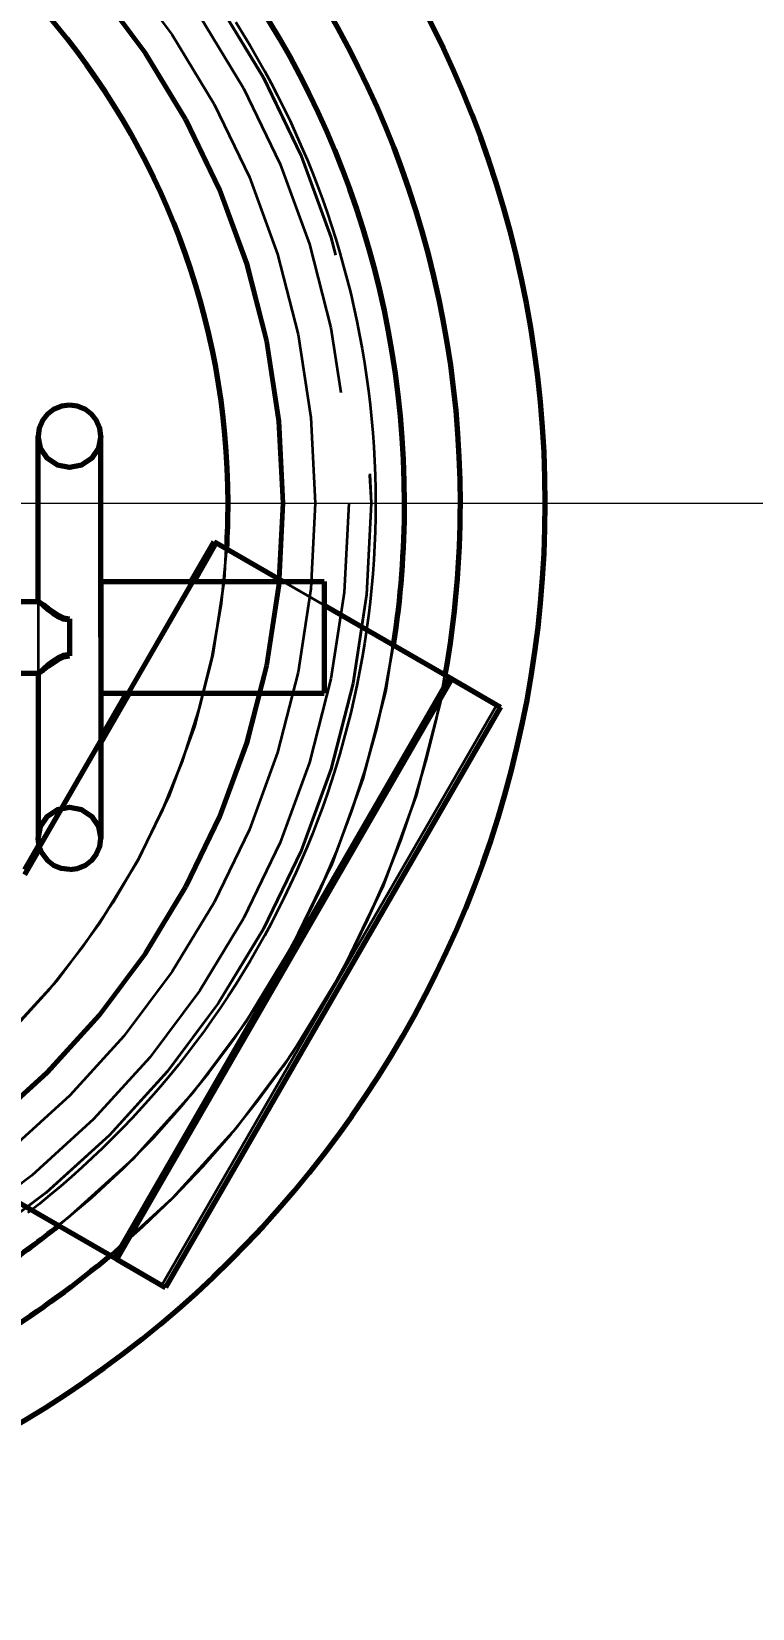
# Model space of a CAD drawing. Header units: millimetres. Extents: x 0 to 2382, y 0 to 420.
# Drawn here: x 161.98 to 165.21, y 138.14 to 145.2 of the extents above; entities that cross this region are included whole.
import ezdxf

# ---------------------------------------------------------------- set-up
doc = ezdxf.new("R2010")
doc.units = ezdxf.units.MM
doc.linetypes.add('IRAM-E-TRAZOS', pattern=[5, 4, -1])
doc.linetypes.add('IRAM-F-TRAZO-PUNTO', pattern=[20, 15, -2, 1, -2])
for name, color, linetype, lineweight in [('01-VISIBLE', 7, 'CONTINUOUS', 70), ('02-OCULTA', 4, 'IRAM-E-TRAZOS', 35), ('03-EJE', 1, 'IRAM-F-TRAZO-PUNTO', 18), ('04-COTA', 3, 'CONTINUOUS', 18)]:
    doc.layers.add(name, color=color, linetype=linetype, lineweight=lineweight)
doc.styles.add('ISO3098', font='isocpeur.ttf')
doc.dimstyles.new('FLAMA-IRAM', dxfattribs={"dimtxt": 3.5, "dimasz": 3.5, "dimexe": 2, "dimexo": 1.5, "dimgap": 1, "dimtad": 1, "dimdec": 1, "dimtxsty": 'ISO3098', "dimblk": 'IRAM_FLECHA', "dimblk1": 'IRAM_FLECHA', "dimblk2": 'IRAM_FLECHA', "dimcen": 2.5, "dimclrd": 256, "dimclre": 256, "dimclrt": 256, "dimazin": 3, "dimtfac": 1, "dimtmove": 0, "dimatfit": 3, "dimlwd": 18, "dimlwe": 18})

# ---------------------------------------------------------------- blocks, each defined once
blk = doc.blocks.new('IRAM_FLECHA')
blk.add_solid([(0, 0), (-1, 0.125), (-1, -0.125)])

msp = doc.modelspace()

# ---------------------------------------------------------------- linework, layer by layer
at = {"layer": '01-VISIBLE'}
for p, q in [((162.6948, 142.7375), (162.7976, 142.9157)), ((162.7075, 142.7375), (162.8072, 142.9102)), ((162.7976, 142.9157), (162.8072, 142.9102)), ((162.8072, 142.9102), (163.1062, 142.7375)), ((162.29, 142.7375), (163.29, 142.7375)), ((161.35, 142.6475), (162.0107, 142.6475)), ((163.29, 142.6314), (163.8621, 142.3011)), ((161.35, 142.3275), (162.0107, 142.3275)), ((162.3621, 139.703), (163.8621, 142.3011)), ((163.8621, 142.3011), (164.0804, 142.175)), ((162.29, 142.0144), (162.4188, 142.2375)), ((162.29, 142.0364), (162.4061, 142.2375)), ((162.29, 142.2375), (163.29, 142.2375)), ((164.0804, 142.175), (162.5804, 139.577)), ((161.95, 141.4475), (162.0133, 141.5572)), ((161.95, 141.4255), (162.0175, 141.5424)), ((161.85, 139.9987), (162.3621, 139.703)), ((162.3621, 139.703), (162.5804, 139.577))]:
    msp.add_line(p, q, dxfattribs=at)
for points in [[(162.15, 143.5275), (162.1138, 143.5227), (162.08, 143.5087), (162.051, 143.4865), (162.0288, 143.4575), (162.0148, 143.4237), (162.01, 143.3875)], [(162.29, 143.3875), (162.2852, 143.4237), (162.2712, 143.4575), (162.249, 143.4865), (162.22, 143.5087), (162.1862, 143.5227), (162.15, 143.5275)], [(162.01, 142.6475), (162.01, 142.7004), (162.01, 142.7532), (162.01, 142.8061), (162.01, 142.8589), (162.01, 142.9118), (162.01, 142.9646), (162.01, 143.0175), (162.01, 143.0704), (162.01, 143.1232), (162.01, 143.1761), (162.01, 143.2289), (162.01, 143.2818), (162.01, 143.3346), (162.01, 143.3875)], [(162.29, 143.3875), (162.2793, 143.3339), (162.249, 143.2885), (162.2036, 143.2582), (162.15, 143.2475), (162.0964, 143.2582), (162.051, 143.2885), (162.0207, 143.3339), (162.01, 143.3875)], [(162.01, 143.3875), (162.01, 143.3875), (162.01, 143.3875), (162.01, 143.3875), (162.01, 143.3875), (162.01, 143.3875), (162.01, 143.3875)], [(162.29, 142.4875), (162.29, 142.5375), (162.29, 142.5875), (162.29, 142.6375), (162.29, 142.6875), (162.29, 142.7375), (162.29, 142.7875), (162.29, 142.8375), (162.29, 142.8875), (162.29, 142.9375), (162.29, 142.9875), (162.29, 143.0375), (162.29, 143.0875), (162.29, 143.1375), (162.29, 143.1875), (162.29, 143.2375), (162.29, 143.2875), (162.29, 143.3375), (162.29, 143.3875)], [(162.29, 142.7375), (162.29, 142.6958), (162.29, 142.6542), (162.29, 142.6125), (162.29, 142.5708), (162.29, 142.5292), (162.29, 142.4875)], [(163.29, 142.7375), (163.29, 142.6958), (163.29, 142.6542), (163.29, 142.6125), (163.29, 142.5708), (163.29, 142.5292), (163.29, 142.4875)], [(162.01, 142.6469), (162.01, 142.647), (162.0101, 142.6472), (162.0102, 142.6474), (162.0104, 142.6474), (162.0105, 142.6475), (162.0107, 142.6475)], [(162.0107, 142.6475), (162.0333, 142.6331), (162.0547, 142.6168), (162.0765, 142.601), (162.0992, 142.5865), (162.1236, 142.5753), (162.15, 142.5707)], [(162.15, 142.5707), (162.15, 142.5568), (162.15, 142.543), (162.15, 142.5291), (162.15, 142.5152), (162.15, 142.5014), (162.15, 142.4875)], [(162.15, 142.4875), (162.15, 142.4736), (162.15, 142.4598), (162.15, 142.4459), (162.15, 142.432), (162.15, 142.4182), (162.15, 142.4043)], [(162.29, 142.4875), (162.29, 142.4458), (162.29, 142.4042), (162.29, 142.3625), (162.29, 142.3208), (162.29, 142.2792), (162.29, 142.2375)], [(162.29, 142.4875), (162.29, 142.4375), (162.29, 142.3875), (162.29, 142.3375), (162.29, 142.2875), (162.29, 142.2375), (162.29, 142.1875), (162.29, 142.1375), (162.29, 142.0875), (162.29, 142.0375), (162.29, 141.9875), (162.29, 141.9375), (162.29, 141.8875), (162.29, 141.8375), (162.29, 141.7875), (162.29, 141.7375), (162.29, 141.6875), (162.29, 141.6375), (162.29, 141.5875)], [(163.29, 142.4875), (163.29, 142.4458), (163.29, 142.4042), (163.29, 142.3625), (163.29, 142.3208), (163.29, 142.2792), (163.29, 142.2375)], [(162.0107, 142.3275), (162.0333, 142.3419), (162.0547, 142.3582), (162.0765, 142.374), (162.0992, 142.3885), (162.1236, 142.3997), (162.15, 142.4043)], [(162.01, 142.3281), (162.01, 142.328), (162.0101, 142.3278), (162.0102, 142.3276), (162.0104, 142.3276), (162.0105, 142.3275), (162.0107, 142.3275)], [(162.01, 142.3275), (162.01, 142.2746), (162.01, 142.2218), (162.01, 142.1689), (162.01, 142.1161), (162.01, 142.0632), (162.01, 142.0104), (162.01, 141.9575), (162.01, 141.9046), (162.01, 141.8518), (162.01, 141.7989), (162.01, 141.7461), (162.01, 141.6932), (162.01, 141.6404), (162.01, 141.5875)], [(162.01, 141.5875), (162.0207, 141.6411), (162.051, 141.6865), (162.0964, 141.7168), (162.15, 141.7275), (162.2036, 141.7168), (162.249, 141.6865), (162.2793, 141.6411), (162.29, 141.5875)], [(162.15, 141.4475), (162.1138, 141.4523), (162.08, 141.4663), (162.051, 141.4885), (162.0288, 141.5175), (162.0148, 141.5513), (162.01, 141.5875)], [(162.15, 141.4475), (162.1862, 141.4523), (162.22, 141.4663), (162.249, 141.4885), (162.2712, 141.5175), (162.2852, 141.5513), (162.29, 141.5875)]]:
    msp.add_lwpolyline(points, dxfattribs=at)
for radius, start, end in [(19.6425, 0.92197, 125.63908), (19.5, 0, 125.81335), (4.78, 0, 83.99573), (4.4, 0, 83.47502), (4.15, 0, 83.08008), (3.36, 0, 81.44206), (4.78, -165.46058, 0), (3.36, -3.48523, 0), (4.15, -8.81099, 0), (4.4, -10.06773, 0), (4.15, -55.50981, -51.18901), (4.4, -57.71772, -49.93227)]:
    msp.add_arc((159.5, 143.0875), radius, start, end, dxfattribs=at)
at = {"layer": '02-OCULTA'}
for p, q in [((163.8466, 142.31), (162.7976, 142.9157)), ((162.4061, 142.2375), (162.6948, 142.7375)), ((162.4188, 142.2375), (162.7075, 142.7375)), ((163.1062, 142.7375), (163.29, 142.6314)), ((162.3466, 139.712), (163.8466, 142.31)), ((164.0631, 142.185), (163.8466, 142.31)), ((162.5631, 139.587), (164.0631, 142.185)), ((164.0631, 142.185), (162.5631, 139.587)), ((164.0804, 142.175), (164.0631, 142.185)), ((164.0804, 142.175), (162.5804, 139.577)), ((162.0133, 141.5572), (162.29, 142.0364)), ((162.0175, 141.5424), (162.29, 142.0144)), ((162.3466, 139.712), (161.2976, 140.3176)), ((162.5631, 139.587), (162.3466, 139.712)), ((162.5804, 139.577), (162.5631, 139.587))]:
    msp.add_line(p, q, dxfattribs=at)
for points in [[(162.8942, 145.2415), (162.9276, 145.188), (162.9602, 145.1339), (162.9919, 145.0793), (163.0227, 145.0242), (163.0527, 144.9686), (163.0818, 144.9126), (163.1101, 144.8561), (163.1374, 144.7991), (163.1638, 144.7418), (163.1894, 144.684), (163.214, 144.6259), (163.2377, 144.5674), (163.2605, 144.5085), (163.2823, 144.4492), (163.3033, 144.3897), (163.3232, 144.3298), (163.3423, 144.2695), (163.3604, 144.2091), (163.3775, 144.1483), (163.3937, 144.0872), (163.4089, 144.026), (163.4232, 143.9644), (163.4365, 143.9027), (163.4488, 143.8408), (163.4601, 143.7787), (163.4705, 143.7164), (163.4799, 143.6539), (163.4883, 143.5913), (163.4957, 143.5286), (163.5022, 143.4658), (163.5076, 143.4029), (163.5121, 143.3399), (163.5155, 143.2769), (163.518, 143.2138), (163.5195, 143.1506), (163.52, 143.0875)], [(162.01, 143.3875), (162.01, 143.336), (162.01, 143.2846), (162.01, 143.2332), (162.01, 143.1818), (162.01, 143.1303), (162.01, 143.0789), (162.01, 143.0275), (162.01, 142.976), (162.01, 142.9246), (162.01, 142.8732), (162.01, 142.8218), (162.01, 142.7703), (162.01, 142.7189), (162.01, 142.6675), (162.01, 142.6161), (162.01, 142.5646), (162.01, 142.5132), (162.01, 142.4618), (162.01, 142.4103), (162.01, 142.3589), (162.01, 142.3075), (162.01, 142.2561), (162.01, 142.2046), (162.01, 142.1532), (162.01, 142.1018), (162.01, 142.0503), (162.01, 141.9989), (162.01, 141.9475), (162.01, 141.8961), (162.01, 141.8446), (162.01, 141.7932), (162.01, 141.7418), (162.01, 141.6904), (162.01, 141.6389), (162.01, 141.5875)], [(162.29, 141.5875), (162.29, 141.6375), (162.29, 141.6875), (162.29, 141.7375), (162.29, 141.7875), (162.29, 141.8375), (162.29, 141.8875), (162.29, 141.9375), (162.29, 141.9875), (162.29, 142.0375), (162.29, 142.0875), (162.29, 142.1375), (162.29, 142.1875), (162.29, 142.2375), (162.29, 142.2875), (162.29, 142.3375), (162.29, 142.3875), (162.29, 142.4375), (162.29, 142.4875), (162.29, 142.5375), (162.29, 142.5875), (162.29, 142.6375), (162.29, 142.6875), (162.29, 142.7375), (162.29, 142.7875), (162.29, 142.8375), (162.29, 142.8875), (162.29, 142.9375), (162.29, 142.9875), (162.29, 143.0375), (162.29, 143.0875), (162.29, 143.1375), (162.29, 143.1875), (162.29, 143.2375), (162.29, 143.2875), (162.29, 143.3375), (162.29, 143.3875)], [(163.52, 143.0875), (163.5197, 143.0244), (163.5183, 142.9612), (163.5159, 142.8981), (163.5125, 142.8351), (163.5081, 142.7721), (163.5026, 142.7092), (163.4962, 142.6464), (163.4887, 142.5836), (163.4803, 142.5211), (163.4709, 142.4586), (163.4604, 142.3964), (163.449, 142.3342), (163.4367, 142.2723), (163.4233, 142.2106), (163.409, 142.1491), (163.3937, 142.0878), (163.3775, 142.0268), (163.3603, 141.966), (163.3422, 141.9056), (163.3231, 141.8454), (163.3031, 141.7855), (163.2821, 141.7259), (163.2603, 141.6667), (163.2375, 141.6078), (163.2137, 141.5493), (163.1891, 141.4911), (163.1636, 141.4334), (163.1371, 141.376), (163.1098, 141.3191), (163.0816, 141.2626), (163.0525, 141.2066), (163.0225, 141.151), (162.9917, 141.0959), (162.96, 141.0413), (162.9274, 140.9872), (162.894, 140.9336), (162.8598, 140.8805), (162.8248, 140.828), (162.7889, 140.776), (162.7522, 140.7246), (162.7147, 140.6738), (162.6764, 140.6236), (162.6373, 140.574), (162.5975, 140.525), (162.5569, 140.4767), (162.5155, 140.429), (162.4734, 140.3819), (162.4305, 140.3355), (162.387, 140.2898), (162.3427, 140.2448), (162.2977, 140.2005), (162.252, 140.1569), (162.2056, 140.114), (162.1586, 140.0719), (162.1109, 140.0305), (162.0626, 139.9899), (162.0136, 139.95), (161.964, 139.9109)], [(162.29, 142.2375), (162.29, 142.2875), (162.29, 142.3375), (162.29, 142.3875), (162.29, 142.4375), (162.29, 142.4875), (162.29, 142.5375), (162.29, 142.5875), (162.29, 142.6375), (162.29, 142.6875), (162.29, 142.7375)], [(163.29, 142.2375), (163.29, 142.2875), (163.29, 142.3375), (163.29, 142.3875), (163.29, 142.4375), (163.29, 142.4875), (163.29, 142.5375), (163.29, 142.5875), (163.29, 142.6375), (163.29, 142.6875), (163.29, 142.7375)], [(162.01, 142.6469), (162.01, 142.647), (162.01, 142.6471), (162.01, 142.6472), (162.01, 142.6473), (162.01, 142.6474), (162.01, 142.6475)], [(162.15, 142.5586), (162.1221, 142.5632), (162.0962, 142.5746), (162.0722, 142.5897), (162.0497, 142.6068), (162.0284, 142.6255), (162.01, 142.6469)], [(162.15, 142.5707), (162.15, 142.5568), (162.15, 142.543), (162.15, 142.5291), (162.15, 142.5152), (162.15, 142.5014), (162.15, 142.4875)], [(162.15, 142.4164), (162.15, 142.4401), (162.15, 142.4638), (162.15, 142.4875), (162.15, 142.5112), (162.15, 142.5349), (162.15, 142.5586)], [(162.15, 142.5586), (162.15, 142.5468), (162.15, 142.5349), (162.15, 142.5231), (162.15, 142.5112), (162.15, 142.4994), (162.15, 142.4875)], [(162.15, 142.4875), (162.15, 142.4736), (162.15, 142.4598), (162.15, 142.4459), (162.15, 142.432), (162.15, 142.4182), (162.15, 142.4043)], [(162.15, 142.4875), (162.15, 142.4756), (162.15, 142.4638), (162.15, 142.4519), (162.15, 142.4401), (162.15, 142.4282), (162.15, 142.4164)], [(162.15, 142.4164), (162.1221, 142.4118), (162.0962, 142.4004), (162.0722, 142.3853), (162.0497, 142.3682), (162.0284, 142.3495), (162.01, 142.3281)], [(162.01, 142.3281), (162.01, 142.328), (162.01, 142.3279), (162.01, 142.3278), (162.01, 142.3277), (162.01, 142.3276), (162.01, 142.3275)]]:
    msp.add_lwpolyline(points, dxfattribs=at)
for radius in [19.6425, 19.5, 19.5, 19.5, 19.025, 19.025, 19.025, 19.025, 19.025, 19.025, 19.025, 19.025, 18.55, 18.55, 18.55, 18.55, 4.4, 4.15, 4.001, 4.001, 4, 4, 3.9, 3.9, 3.75, 3.75, 3.61, 3.61, 3.6, 3.6, 3.36, 3.36, 3.36]:
    msp.add_circle((159.5, 143.0875), radius, dxfattribs=at)
for radius, start, end in [(19.53, 162, 18), (19.53, 162, 18), (19.5, 162, 18), (19.5, 162, 18), (3.36, -134.37927, -3.48523), (4.15, -51.18901, -8.81099), (4.4, -49.93227, -10.06773)]:
    msp.add_arc((159.5, 143.0875), radius, start, end, dxfattribs=at)
at = {"layer": '03-EJE'}
for p, q in [((126, 143.0875), (193, 143.0875)), ((139.7, 143.0875), (179.3, 143.0875))]:
    msp.add_line(p, q, dxfattribs=at)

# ---------------------------------------------------------------- dimensions: what is measured, and where the dimension line sits
at = {"layer": '04-COTA'}
msp.add_linear_dim(base=(140, 92.5), p1=(140, 143.0875), p2=(179, 143.0875), dimstyle='FLAMA-IRAM', override={"dimlfac": 10, "dimpost": '%%c<>'}, dxfattribs=at).render()

doc.saveas('drawing.dxf')
